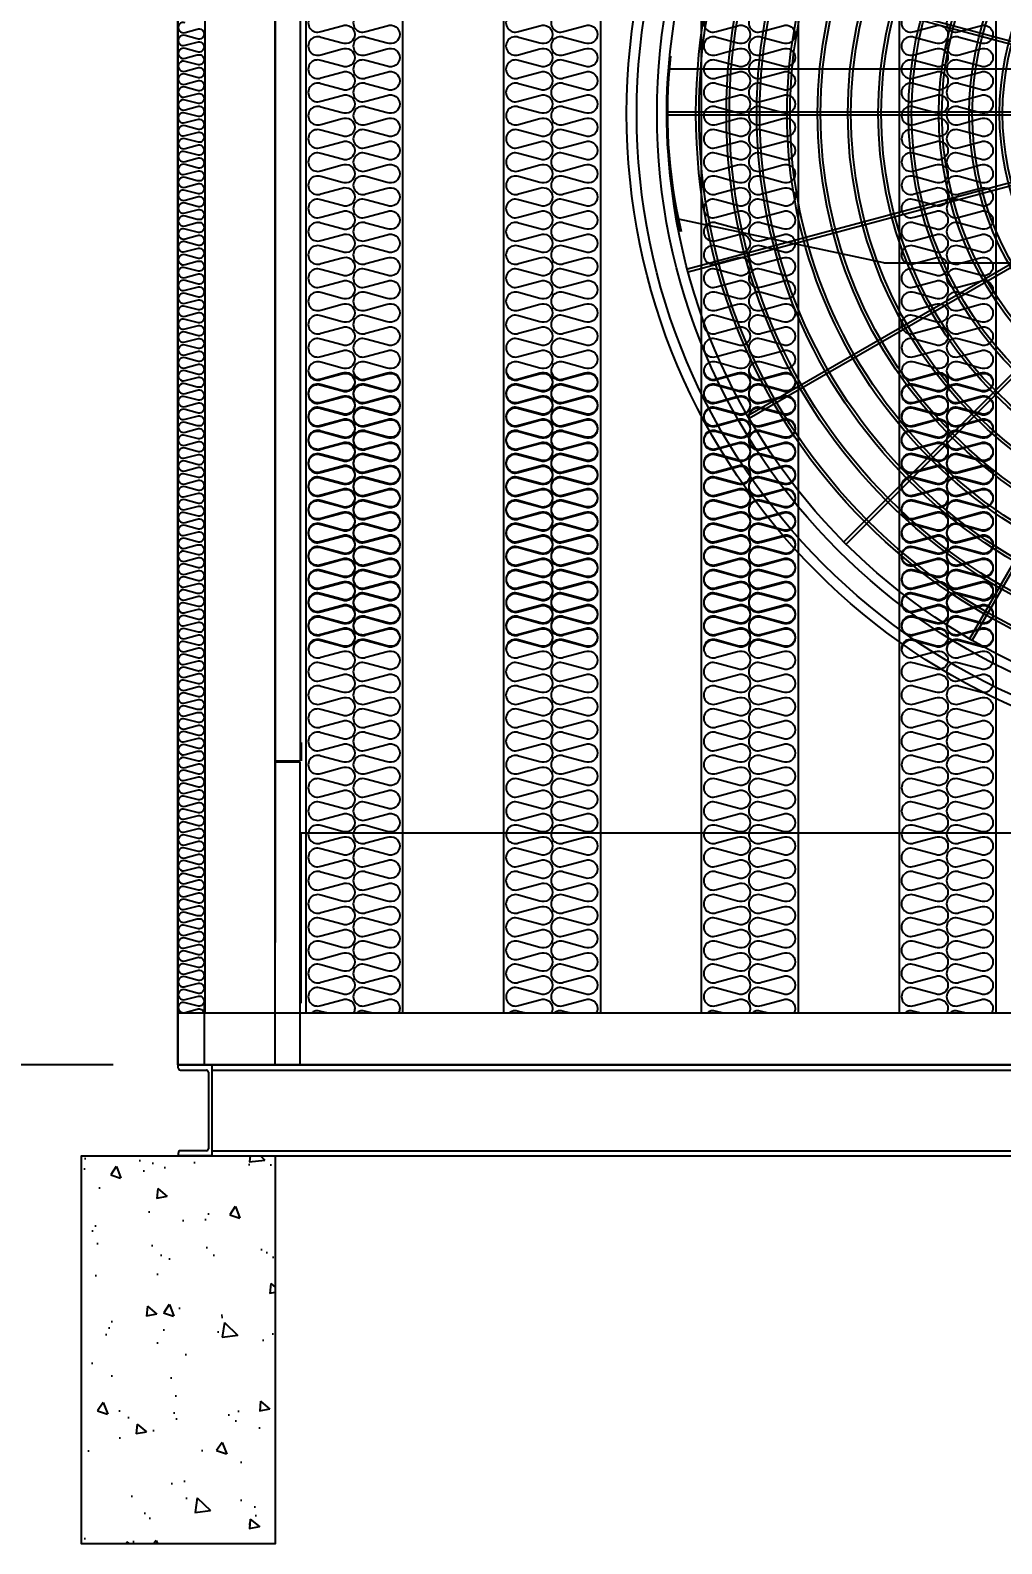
# Model space of a CAD drawing. Header units: millimetres. Extents: x 2280 to 31687, y 1787 to 22582.
# Drawn here: x 5435 to 6938, y 7779 to 10121 of the extents above; entities that cross this region are included whole.
import ezdxf

# ---------------------------------------------------------------- set-up
doc = ezdxf.new("R2010")
doc.units = ezdxf.units.MM
doc.linetypes.add('HIDDEN', pattern=[0.375, 0.25, -0.125])
for name, color, linetype in [('LINE', 7, 'Continuous'), ('SMS', 220, 'Continuous'), ('냉각탑', 4, 'Continuous'), ('냉각탑_dim', 1, 'Continuous'), ('냉각탑_찬넬방진', 1, 'Continuous')]:
    doc.layers.add(name, color=color, linetype=linetype)
doc.styles.add('HY울릉도L', font='')
doc.styles.get('HY울릉도L').set_extended_font_data('HY울릉도L')
doc.dimstyles.new('성지DIM', dxfattribs={"dimtxt": 3.5, "dimasz": 3, "dimexe": 1, "dimexo": 2.5, "dimgap": 2, "dimtad": 1, "dimdec": 0, "dimzin": 3, "dimdsep": 46, "dimtxsty": 'HY울릉도L', "dimblk": 'ARCHTICK', "dimcen": -2, "dimclrd": 256, "dimclre": 256, "dimclrt": 7, "dimadec": 0, "dimazin": 0, "dimtfac": 1, "dimtdec": 0, "dimtofl": 0, "dimtmove": 0, "dimatfit": 3, "dimfxl": 1, "dimtolj": 1, "dimtzin": 0, "dimlwe": -1, "dimarcsym": 0})

# ---------------------------------------------------------------- blocks, each defined once
blk = doc.blocks.new('_ArchTick')
at = {"color": 0, "linetype": 'ByBlock', "const_width": 0.15}
blk.add_lwpolyline([(-0.5, -0.5), (0.5, 0.5)], dxfattribs=at)
blk = doc.blocks.new('*D372')
at = {"layer": 'Defpoints', "color": 0, "transparency": 16777216}
for p in [(5005.6, 11719.8), (5662.8, 11719.8), (5662.8, 8519.8)]:
    blk.add_point(p, dxfattribs=at)
at = {"layer": '냉각탑_dim', "transparency": 16777216}
for p, q in [((5562.8, 11719.8), (4965.6, 11719.8)), ((5562.8, 8519.8), (4965.6, 8519.8))]:
    blk.add_line(p, q, dxfattribs=at)
at = {"layer": '냉각탑_dim', "lineweight": -2, "transparency": 16777216}
blk.add_line((5005.6, 8519.8), (5005.6, 11719.8), dxfattribs=at)
at = {"layer": '냉각탑_dim', "lineweight": -2, "transparency": 16777216, "xscale": 120, "yscale": 120, "zscale": 120}
for p, rotation in [((5005.6, 11719.8), 90), ((5005.6, 8519.8), 270)]:
    blk.add_blockref('_ArchTick', p, dxfattribs=dict(at, rotation=rotation))
at = {"layer": '냉각탑_dim', "color": 7, "transparency": 16777216, "insert": (4855.6, 10119.8), "char_height": 140, "attachment_point": 5, "rotation": 90, "style": 'HY울릉도L'}
blk.add_mtext('\\A1;3200', dxfattribs=at)
blk = doc.blocks.new('A$C1FB73ED1')
for p, q in [((1277, 1342.9), (1277, 2480)), ((1283, 1342.9), (1283, 2480)), ((1260.8, 1340), (966.5, 2438.3)), ((1266.6, 1341.6), (972.3, 2439.9)), ((1293.4, 1341.6), (1587.7, 2439.9)), ((1299.2, 1340), (1593.5, 2438.3)), ((1245.9, 1333), (677.4, 2317.7)), ((1251.1, 1336), (682.6, 2320.7)), ((1308.9, 1336), (1877.4, 2320.7)), ((1314.1, 1333), (1882.6, 2317.7)), ((1233.4, 1322.4), (429.4, 2126.4)), ((1237.6, 1326.6), (433.6, 2130.6)), ((1322.4, 1326.6), (2126.4, 2130.6)), ((1326.6, 1322.4), (2130.6, 2126.4)), ((1224, 1308.9), (239.3, 1877.4)), ((1227, 1314.1), (242.3, 1882.6)), ((1333, 1314.1), (2317.7, 1882.6)), ((1336, 1308.9), (2320.7, 1877.4)), ((1218.4, 1293.4), (120.1, 1587.7)), ((1220, 1299.2), (121.7, 1593.5)), ((1340, 1299.2), (2438.3, 1593.5)), ((1341.6, 1293.4), (2439.9, 1587.7)), ((1217.1, 1283), (80, 1283)), ((1217.1, 1277), (80, 1277)), ((1218.4, 1266.6), (120.1, 972.3)), ((1220, 1260.8), (121.7, 966.5)), ((1340, 1260.8), (2438.3, 966.5)), ((1341.6, 1266.6), (2439.9, 972.3)), ((1342.9, 1283), (2480, 1283)), ((1342.9, 1277), (2480, 1277)), ((1224, 1251.1), (239.3, 682.6)), ((1227, 1245.9), (242.3, 677.4)), ((1233.4, 1237.6), (429.4, 433.6)), ((1237.6, 1233.4), (433.6, 429.4)), ((1245.9, 1227), (677.4, 242.3)), ((1314.1, 1227), (1882.6, 242.3)), ((1322.4, 1233.4), (2126.4, 429.4)), ((1326.6, 1237.6), (2130.6, 433.6)), ((1333, 1245.9), (2317.7, 677.4)), ((1336, 1251.1), (2320.7, 682.6)), ((1251.1, 1224), (682.6, 239.3)), ((1260.8, 1220), (966.5, 121.7)), ((1266.6, 1218.4), (972.3, 120.1)), ((1277, 1217.1), (1277, 80)), ((1283, 1217.1), (1283, 80)), ((1293.4, 1218.4), (1587.7, 120.1)), ((1299.2, 1220), (1593.5, 121.7)), ((1308.9, 1224), (1877.4, 239.3))]:
    blk.add_line(p, q)
for radius in [1280, 1260, 1220, 1200]:
    blk.add_circle((1280, 1280), radius)
at = {"ltscale": 5}
for radius in [1143, 1137, 1083, 1077, 1023, 1017, 963, 957, 903, 897, 843, 837, 783, 777, 723, 717, 663, 657, 603, 597, 543, 537, 483, 477, 423, 417, 363, 357, 303, 297, 243, 237, 183, 177, 123, 117, 63, 57, 40, 21]:
    blk.add_circle((1280, 1280), radius, dxfattribs=at)
at = {"color": 7}
blk.add_circle((1280, 1280), 273.5, dxfattribs=at)
at = {"layer": 'LINE', "color": 7}
for p, q in [((985.2, 2053.4), (1071.5, 2459.4)), ((1368.2, 2477.5), (1368.2, 1567)), ((985.2, 2053.4), (985.2, 1550)), ((1130.8, 1567), (1369.4, 1567)), ((1130.8, 1567), (1369.4, 1567)), ((1130.8, 1567), (1130.8, 1549)), ((1130.8, 1567), (1130.8, 1549)), ((1369.4, 1567), (1369.4, 1549)), ((1369.4, 1567), (1369.4, 1549)), ((2111.5, 1574.8), (1550, 1574.8)), ((1550, 1429.2), (1550, 1574.8)), ((1550, 1429.2), (1550, 1574.8)), ((2111.5, 1574.8), (2457.5, 1488.5)), ((1130.8, 1550), (985.2, 1550)), ((1130.8, 1550), (985.2, 1550)), ((1130.8, 1549), (1230.5, 1549)), ((1130.8, 1549), (1230.5, 1549)), ((1329.5, 1549), (1369.4, 1549)), ((1329.5, 1549), (1369.4, 1549)), ((1549, 1429.2), (1549, 1329.5)), ((1549, 1429.2), (1549, 1329.5)), ((1567, 1429.2), (1549, 1429.2)), ((1567, 1429.2), (1549, 1429.2)), ((1567, 1429.2), (1567, 1190.6)), ((1567, 1429.2), (1567, 1190.6)), ((84.4, 1368.2), (993, 1368.2)), ((84.4, 1368.2), (993, 1368.2)), ((993, 1130.8), (993, 1369.4)), ((993, 1130.8), (993, 1369.4)), ((993, 1369.4), (1011, 1369.4)), ((993, 1369.4), (1011, 1369.4)), ((993, 1130.8), (993, 1369.4)), ((993, 1130.8), (993, 1369.4)), ((993, 1369.4), (1011, 1369.4)), ((993, 1369.4), (1011, 1369.4)), ((1011, 1329.5), (1011, 1369.4)), ((1011, 1329.5), (1011, 1369.4)), ((1011, 1329.5), (1011, 1369.4)), ((1011, 1329.5), (1011, 1369.4)), ((1011, 1130.8), (1011, 1230.5)), ((1011, 1130.8), (1011, 1230.5)), ((1011, 1130.8), (1011, 1230.5)), ((1011, 1130.8), (1011, 1230.5)), ((1549, 1230.5), (1549, 1190.6)), ((1549, 1230.5), (1549, 1190.6)), ((1567, 1190.6), (1549, 1190.6)), ((1567, 1190.6), (1549, 1190.6)), ((2475.6, 1191.8), (1567, 1191.8)), ((993, 1130.8), (1011, 1130.8)), ((993, 1130.8), (1011, 1130.8)), ((993, 1130.8), (1011, 1130.8)), ((993, 1130.8), (1011, 1130.8)), ((1010, 1130.8), (1010, 985.2)), ((1010, 1130.8), (1010, 985.2)), ((1010, 1130.8), (1010, 985.2)), ((1010, 1130.8), (1010, 985.2)), ((508.5, 985.2), (102.5, 1071.5)), ((1230.5, 1011), (1190.6, 1011)), ((1190.6, 993), (1190.6, 1011)), ((1230.5, 1011), (1190.6, 1011)), ((1190.6, 993), (1190.6, 1011)), ((1429.2, 993), (1190.6, 993)), ((1429.2, 993), (1190.6, 993)), ((1191.8, 82.5), (1191.8, 993)), ((1429.2, 1011), (1329.5, 1011)), ((1429.2, 1011), (1329.5, 1011)), ((1429.2, 993), (1429.2, 1011)), ((1429.2, 993), (1429.2, 1011)), ((1429.2, 1010), (1574.8, 1010)), ((1429.2, 1010), (1574.8, 1010)), ((1574.8, 506.6), (1574.8, 1010)), ((508.5, 985.2), (1010, 985.2)), ((508.5, 985.2), (1010, 985.2)), ((1574.8, 506.6), (1488.5, 100.6)), ((1512.8, 104.1), (1512.8, 106.1)), ((1166.8, 83), (1166.8, 85)), ((1393.2, 83), (1393.2, 85))]:
    blk.add_line(p, q, dxfattribs=at)
for points in [[(1272.3, 1594.4), (1268.5, 1587.9), (1272.3, 1581.4), (1279.8, 1581.4), (1283.5, 1587.9), (1279.8, 1594.4)], [(1272.3, 1594.4), (1268.5, 1587.9), (1272.3, 1581.4), (1279.8, 1581.4), (1283.5, 1587.9), (1279.8, 1594.4)], [(1594.4, 1287.7), (1587.9, 1291.5), (1581.4, 1287.7), (1581.4, 1280.2), (1587.9, 1276.5), (1594.4, 1280.2)], [(1594.4, 1287.7), (1587.9, 1291.5), (1581.4, 1287.7), (1581.4, 1280.2), (1587.9, 1276.5), (1594.4, 1280.2)], [(965.6, 1272.3), (972.1, 1268.5), (978.6, 1272.3), (978.6, 1279.8), (972.1, 1283.5), (965.6, 1279.8)], [(965.6, 1272.3), (972.1, 1268.5), (978.6, 1272.3), (978.6, 1279.8), (972.1, 1283.5), (965.6, 1279.8)], [(965.6, 1272.3), (972.1, 1268.5), (978.6, 1272.3), (978.6, 1279.8), (972.1, 1283.5), (965.6, 1279.8)], [(965.6, 1272.3), (972.1, 1268.5), (978.6, 1272.3), (978.6, 1279.8), (972.1, 1283.5), (965.6, 1279.8)], [(1287.7, 965.6), (1291.5, 972.1), (1287.7, 978.6), (1280.2, 978.6), (1276.5, 972.1), (1280.2, 965.6)], [(1287.7, 965.6), (1291.5, 972.1), (1287.7, 978.6), (1280.2, 978.6), (1276.5, 972.1), (1280.2, 965.6)]]:
    blk.add_lwpolyline(points, close=True, dxfattribs=at)
for centre, radius in [((1276, 1587.9), 8.5), ((1276, 1587.9), 8.5), ((1190.6, 1559), 2), ((1190.6, 1559), 2), ((1230.6, 1559), 2), ((1230.6, 1559), 2), ((1349.6, 1559), 2), ((1349.6, 1559), 2), ((1001, 1349.6), 2), ((1001, 1349.6), 2), ((1001, 1349.6), 2), ((1001, 1349.6), 2), ((1559, 1369.4), 2), ((1559, 1369.4), 2), ((1559, 1329.4), 2), ((1559, 1329.4), 2), ((1587.9, 1284), 8.5), ((1587.9, 1284), 8.5), ((972.1, 1276), 8.5), ((972.1, 1276), 8.5), ((972.1, 1276), 8.5), ((972.1, 1276), 8.5), ((1001, 1230.6), 2), ((1001, 1230.6), 2), ((1001, 1230.6), 2), ((1001, 1230.6), 2), ((1559, 1210.4), 2), ((1559, 1210.4), 2), ((1001, 1190.6), 2), ((1001, 1190.6), 2), ((1001, 1190.6), 2), ((1001, 1190.6), 2), ((1210.4, 1001), 2), ((1210.4, 1001), 2), ((1329.4, 1001), 2), ((1329.4, 1001), 2), ((1369.4, 1001), 2), ((1369.4, 1001), 2), ((1284, 972.1), 8.5), ((1284, 972.1), 8.5)]:
    blk.add_circle(centre, radius, dxfattribs=at)
for centre, radius, start, end in [((1280, 1483.4), 1000, 83.5007, 103.4595), ((1280, 1483.4), 998, 83.4876, 103.487), ((1481.5, 1280), 998, 353.4876, 13.487), ((1481.5, 1280), 1000, 353.5007, 13.4595), ((1078.5, 1280), 1000, 173.5007, 193.4595), ((1078.5, 1280), 998, 173.4876, 193.487), ((1280, 1076.6), 998, 263.4876, 283.487), ((1280, 1076.6), 1000, 263.5007, 283.4595)]:
    blk.add_arc(centre, radius, start, end, dxfattribs=at)
blk = doc.blocks.new('sp 300rt')
at = {"color": 7}
for p, q in [((-53856.4, -79719.9), (-53856.4, -82797.9)), ((-53706.4, -79719.9), (-53706.4, -82797.9))]:
    blk.add_line(p, q, dxfattribs=at)
blk.add_line((-53706.4, -82797.9), (-53856.4, -82797.9))
at = {"layer": 'SMS', "color": 5}
for points in [[(-53833, -81252.1, 1.449198), (-53833, -81279), (-53800.1, -81270.1, -0.524856), (-53780.6, -81283.5, -0.524856), (-53800.1, -81296.9), (-53833, -81288, 1.449198), (-53833, -81314.9), (-53800.1, -81306, -0.524856), (-53780.6, -81319.4, -0.524856), (-53800.1, -81332.8), (-53833, -81323.9, 1.449198), (-53833, -81350.8), (-53800.1, -81341.9, -0.524856), (-53780.6, -81355.3, -0.524856), (-53800.1, -81368.8), (-53833, -81359.8, 1.449198), (-53833, -81386.7), (-53800.1, -81377.8, -0.524856), (-53780.6, -81391.2, -0.524856), (-53800.1, -81404.7), (-53833, -81395.8, 1.449198), (-53833, -81422.6), (-53800.1, -81413.7, -0.524856), (-53780.6, -81427.1, -0.524856), (-53800.1, -81440.6), (-53833, -81431.7, 1.449198), (-53833, -81458.5), (-53800.1, -81449.6, -0.524856), (-53780.6, -81463.1, -0.524856), (-53800.1, -81476.5), (-53833, -81467.6, 1.449198), (-53833, -81494.4), (-53800.1, -81485.5, -0.524856), (-53780.6, -81499, -0.524856), (-53800.1, -81512.4), (-53833, -81503.5, 1.449198), (-53833, -81530.3), (-53800.1, -81521.4, -0.524856), (-53780.6, -81534.9, -0.524856), (-53800.1, -81548.3), (-53833, -81539.4, 1.449198), (-53833, -81566.3), (-53800.1, -81557.4, -0.524856), (-53780.6, -81570.8, -0.524856), (-53800.1, -81584.2), (-53833, -81575.3, 1.449198), (-53833, -81602.2), (-53800.1, -81593.3, -0.524856), (-53780.6, -81606.7, -0.524856), (-53800.1, -81620.1), (-53833, -81611.2, 1.449198), (-53833, -81638.1), (-53800.1, -81629.2, -0.524856), (-53780.6, -81642.6, -0.524856), (-53800.1, -81656), (-53833, -81647.1, 1.449198), (-53833, -81674), (-53800.1, -81665.1, -0.524856), (-53780.6, -81678.5, -0.524856), (-53800.1, -81691.9), (-53833, -81683, 1.449198), (-53833, -81709.9), (-53800.1, -81701, -0.524856), (-53780.6, -81714.4, -0.524856), (-53800.1, -81727.9), (-53833, -81718.9, 1.449198), (-53833, -81745.8), (-53800.1, -81736.9, -0.524856), (-53780.6, -81750.3, -0.524856), (-53800.1, -81763.8), (-53833, -81754.9, 1.449198), (-53833, -81781.7), (-53800.1, -81772.8, -0.524856), (-53780.6, -81786.2, -0.524856), (-53800.1, -81799.7), (-53833, -81790.8, 1.449198), (-53833, -81817.6), (-53800.1, -81808.7, -0.524856), (-53780.6, -81822.2, -0.524856), (-53800.1, -81835.6), (-53833, -81826.7, 1.449198), (-53833, -81853.5), (-53800.1, -81844.6, -0.524856), (-53780.6, -81858.1, -0.524856), (-53800.1, -81871.5), (-53833, -81862.6, 1.449198), (-53833, -81889.4), (-53800.1, -81880.5, -0.524856), (-53780.6, -81894, -0.524856), (-53800.1, -81907.4), (-53833, -81898.5, 1.449198), (-53833, -81925.4), (-53800.1, -81916.5, -0.524856), (-53780.6, -81929.9, -0.524856), (-53800.1, -81943.3), (-53833, -81934.4, 1.449198), (-53833, -81961.3), (-53800.1, -81952.4, -0.524856), (-53780.6, -81965.8, -0.524856), (-53800.1, -81979.2), (-53833, -81970.3, 1.449198), (-53833, -81997.2), (-53800.1, -81988.3, -0.524856), (-53780.6, -82001.7, -0.524856), (-53800.1, -82015.1), (-53833, -82006.2, 1.449198), (-53833, -82033.1), (-53800.1, -82024.2, -0.524856), (-53780.6, -82037.6, -0.524856), (-53800.1, -82051), (-53833, -82042.1, 1.449198), (-53833, -82069), (-53800.1, -82060.1, -0.524856), (-53780.6, -82073.5, -0.524856), (-53800.1, -82087), (-53833, -82078, 1.449198), (-53833, -82104.9), (-53800.1, -82096, -0.524856), (-53780.6, -82109.4, -0.524856), (-53800.1, -82122.9), (-53833, -82114, 1.449198), (-53833, -82140.8), (-53800.1, -82131.9, -0.524856), (-53780.6, -82145.3, -0.524856), (-53800.1, -82158.8), (-53833, -82149.9, 1.449198), (-53833, -82176.7), (-53800.1, -82167.8, -0.524856), (-53780.6, -82181.3, -0.524856), (-53800.1, -82194.7), (-53833, -82185.8, 0.440524), (-53851.9, -82195.3, 0.440524)], [(-53763.3, -81252.1, 1.449198), (-53763.3, -81279), (-53730.4, -81270.1, -0.524856), (-53711, -81283.5, -0.524856), (-53730.4, -81296.9), (-53763.3, -81288, 1.449198), (-53763.3, -81314.9), (-53730.4, -81306, -0.524856), (-53711, -81319.4, -0.524856), (-53730.4, -81332.8), (-53763.3, -81323.9, 1.449198), (-53763.3, -81350.8), (-53730.4, -81341.9, -0.524856), (-53711, -81355.3, -0.524856), (-53730.4, -81368.8), (-53763.3, -81359.8, 1.449198), (-53763.3, -81386.7), (-53730.4, -81377.8, -0.524856), (-53711, -81391.2, -0.524856), (-53730.4, -81404.7), (-53763.3, -81395.8, 1.449198), (-53763.3, -81422.6), (-53730.4, -81413.7, -0.524856), (-53711, -81427.1, -0.524856), (-53730.4, -81440.6), (-53763.3, -81431.7, 1.449198), (-53763.3, -81458.5), (-53730.4, -81449.6, -0.524856), (-53711, -81463.1, -0.524856), (-53730.4, -81476.5), (-53763.3, -81467.6, 1.449198), (-53763.3, -81494.4), (-53730.4, -81485.5, -0.524856), (-53711, -81499, -0.524856), (-53730.4, -81512.4), (-53763.3, -81503.5, 1.449198), (-53763.3, -81530.3), (-53730.4, -81521.4, -0.524856), (-53711, -81534.9, -0.524856), (-53730.4, -81548.3), (-53763.3, -81539.4, 1.449198), (-53763.3, -81566.3), (-53730.4, -81557.4, -0.524856), (-53711, -81570.8, -0.524856), (-53730.4, -81584.2), (-53763.3, -81575.3, 1.449198), (-53763.3, -81602.2), (-53730.4, -81593.3, -0.524856), (-53711, -81606.7, -0.524856), (-53730.4, -81620.1), (-53763.3, -81611.2, 1.449198), (-53763.3, -81638.1), (-53730.4, -81629.2, -0.524856), (-53711, -81642.6, -0.524856), (-53730.4, -81656), (-53763.3, -81647.1, 1.449198), (-53763.3, -81674), (-53730.4, -81665.1, -0.524856), (-53711, -81678.5, -0.524856), (-53730.4, -81691.9), (-53763.3, -81683, 1.449198), (-53763.3, -81709.9), (-53730.4, -81701, -0.524856), (-53711, -81714.4, -0.524856), (-53730.4, -81727.9), (-53763.3, -81718.9, 1.449198), (-53763.3, -81745.8), (-53730.4, -81736.9, -0.524856), (-53711, -81750.3, -0.524856), (-53730.4, -81763.8), (-53763.3, -81754.9, 1.449198), (-53763.3, -81781.7), (-53730.4, -81772.8, -0.524856), (-53711, -81786.2, -0.524856), (-53730.4, -81799.7), (-53763.3, -81790.8, 1.449198), (-53763.3, -81817.6), (-53730.4, -81808.7, -0.524856), (-53711, -81822.2, -0.524856), (-53730.4, -81835.6), (-53763.3, -81826.7, 1.449198), (-53763.3, -81853.5), (-53730.4, -81844.6, -0.524856), (-53711, -81858.1, -0.524856), (-53730.4, -81871.5), (-53763.3, -81862.6, 1.449198), (-53763.3, -81889.4), (-53730.4, -81880.5, -0.524856), (-53711, -81894, -0.524856), (-53730.4, -81907.4), (-53763.3, -81898.5, 1.449198), (-53763.3, -81925.4), (-53730.4, -81916.5, -0.524856), (-53711, -81929.9, -0.524856), (-53730.4, -81943.3), (-53763.3, -81934.4, 1.449198), (-53763.3, -81961.3), (-53730.4, -81952.4, -0.524856), (-53711, -81965.8, -0.524856), (-53730.4, -81979.2), (-53763.3, -81970.3, 1.449198), (-53763.3, -81997.2), (-53730.4, -81988.3, -0.524856), (-53711, -82001.7, -0.524856), (-53730.4, -82015.1), (-53763.3, -82006.2, 1.449198), (-53763.3, -82033.1), (-53730.4, -82024.2, -0.524856), (-53711, -82037.6, -0.524856), (-53730.4, -82051), (-53763.3, -82042.1, 1.449198), (-53763.3, -82069), (-53730.4, -82060.1, -0.524856), (-53711, -82073.5, -0.524856), (-53730.4, -82087), (-53763.3, -82078, 1.449198), (-53763.3, -82104.9), (-53730.4, -82096, -0.524856), (-53711, -82109.4, -0.524856), (-53730.4, -82122.9), (-53763.3, -82114, 1.449198), (-53763.3, -82140.8), (-53730.4, -82131.9, -0.524856), (-53711, -82145.3, -0.524856), (-53730.4, -82158.8), (-53763.3, -82149.9, 1.449198), (-53763.3, -82176.7), (-53730.4, -82167.8, -0.524856), (-53711, -82181.3, -0.524856), (-53730.4, -82194.7), (-53763.3, -82185.8, 0.440524), (-53782.3, -82195.3, 0.440524)], [(-53852, -81806.4, 0.446849), (-53833, -81816.2), (-53800.1, -81807.3, -0.524856), (-53780.6, -81820.8, -0.524856), (-53800.1, -81834.2), (-53833, -81825.3, 1.449198), (-53833, -81852.2), (-53800.1, -81843.3, -0.524856), (-53780.6, -81856.7, -0.524856), (-53800.1, -81870.1), (-53833, -81861.2, 1.449198), (-53833, -81888.1), (-53800.1, -81879.2, -0.524856), (-53780.6, -81892.6, -0.524856), (-53800.1, -81906), (-53833, -81897.1, 1.449198), (-53833, -81924), (-53800.1, -81915.1, -0.524856), (-53780.6, -81928.5, -0.524856), (-53800.1, -81941.9), (-53833, -81933, 1.449198), (-53833, -81959.9), (-53800.1, -81951, -0.524856), (-53780.6, -81964.4, -0.524856), (-53800.1, -81977.8), (-53833, -81968.9, 1.449198), (-53833, -81995.8), (-53800.1, -81986.9, -0.524856), (-53780.6, -82000.3, -0.524856), (-53800.1, -82013.8), (-53833, -82004.8, 1.449198), (-53833, -82031.7), (-53800.1, -82022.8, -0.524856), (-53780.6, -82036.2, -0.524856), (-53800.1, -82049.7), (-53833, -82040.8, 1.449198), (-53833, -82067.6), (-53800.1, -82058.7, -0.524856), (-53780.6, -82072.1, -0.524856), (-53800.1, -82085.6), (-53833, -82076.7, 1.449198), (-53833, -82103.5), (-53800.1, -82094.6, -0.524856), (-53780.6, -82108.1, -0.524856), (-53800.1, -82121.5), (-53833, -82112.6, 1.449198), (-53833, -82139.4), (-53800.1, -82130.5, -0.524856), (-53780.6, -82144, -0.524856), (-53800.1, -82157.4), (-53833, -82148.5, 1.449198), (-53833, -82175.3), (-53800.1, -82166.4, -0.524856), (-53780.6, -82179.9, -0.524856), (-53800.1, -82193.3), (-53833, -82184.4, 1.449198), (-53833, -82211.3), (-53800.1, -82202.4, -0.524856), (-53780.6, -82215.8, -0.524856), (-53800.1, -82229.2), (-53833, -82220.3, 1.449198), (-53833, -82247.2), (-53800.1, -82238.3, -0.524856), (-53780.6, -82251.7, -0.524856), (-53800.1, -82265.1), (-53833, -82256.2, 1.449198), (-53833, -82283.1), (-53800.1, -82274.2, -0.524856), (-53780.6, -82287.6, -0.524856), (-53800.1, -82301), (-53833, -82292.1, 1.449198), (-53833, -82319), (-53800.1, -82310.1, -0.524856), (-53780.6, -82323.5, -0.524856), (-53800.1, -82336.9), (-53833, -82328, 1.449198), (-53833, -82354.9), (-53800.1, -82346, -0.524856), (-53780.6, -82359.4, -0.524856), (-53800.1, -82372.9), (-53833, -82363.9, 1.449198), (-53833, -82390.8), (-53800.1, -82381.9, -0.524856), (-53780.6, -82395.3, -0.524856), (-53800.1, -82408.8), (-53833, -82399.9, 1.449198), (-53833, -82426.7), (-53800.1, -82417.8, -0.524856), (-53780.6, -82431.2, -0.524856), (-53800.1, -82444.7), (-53833, -82435.8, 1.449198), (-53833, -82462.6), (-53800.1, -82453.7, -0.524856), (-53780.6, -82467.2, -0.524856), (-53800.1, -82480.6), (-53833, -82471.7, 1.449198), (-53833, -82498.5), (-53800.1, -82489.6, -0.524856), (-53780.6, -82503.1, -0.524856), (-53800.1, -82516.5), (-53833, -82507.6, 1.449198), (-53833, -82534.4), (-53800.1, -82525.5, -0.524856), (-53780.6, -82539, -0.524856), (-53800.1, -82552.4), (-53833, -82543.5, 1.449198), (-53833, -82570.4), (-53800.1, -82561.5, -0.524856), (-53780.6, -82574.9, -0.524856), (-53800.1, -82588.3), (-53833, -82579.4, 1.449198), (-53833, -82606.3), (-53800.1, -82597.4, -0.524856), (-53780.6, -82610.8, -0.524856), (-53800.1, -82624.2), (-53833, -82615.3, 1.449198), (-53833, -82642.2), (-53800.1, -82633.3, -0.524856), (-53780.6, -82646.7, -0.524856), (-53800.1, -82660.1), (-53833, -82651.2, 1.449198), (-53833, -82678.1), (-53800.1, -82669.2, -0.524856), (-53780.6, -82682.6, -0.524856), (-53800.1, -82696), (-53833, -82687.1, 1.449198), (-53833, -82714), (-53800.1, -82705.1, -0.524856), (-53780.6, -82718.5, -0.524856), (-53800.1, -82732), (-53833, -82723, 1.449198), (-53833, -82749.9), (-53800.1, -82741, -0.524856), (-53780.6, -82754.4, -0.524856), (-53800.1, -82767.9), (-53833, -82759, 1.449198), (-53833, -82785.8), (-53800.1, -82776.9, -0.524856), (-53780.6, -82790.3, -0.1385), (-53782.7, -82797.9, -0.1385)], [(-53782.3, -81806.4, 0.446849), (-53763.3, -81816.2), (-53730.4, -81807.3, -0.524856), (-53711, -81820.8, -0.524856), (-53730.4, -81834.2), (-53763.3, -81825.3, 1.449198), (-53763.3, -81852.2), (-53730.4, -81843.3, -0.524856), (-53711, -81856.7, -0.524856), (-53730.4, -81870.1), (-53763.3, -81861.2, 1.449198), (-53763.3, -81888.1), (-53730.4, -81879.2, -0.524856), (-53711, -81892.6, -0.524856), (-53730.4, -81906), (-53763.3, -81897.1, 1.449198), (-53763.3, -81924), (-53730.4, -81915.1, -0.524856), (-53711, -81928.5, -0.524856), (-53730.4, -81941.9), (-53763.3, -81933, 1.449198), (-53763.3, -81959.9), (-53730.4, -81951, -0.524856), (-53711, -81964.4, -0.524856), (-53730.4, -81977.8), (-53763.3, -81968.9, 1.449198), (-53763.3, -81995.8), (-53730.4, -81986.9, -0.524856), (-53711, -82000.3, -0.524856), (-53730.4, -82013.8), (-53763.3, -82004.8, 1.449198), (-53763.3, -82031.7), (-53730.4, -82022.8, -0.524856), (-53711, -82036.2, -0.524856), (-53730.4, -82049.7), (-53763.3, -82040.8, 1.449198), (-53763.3, -82067.6), (-53730.4, -82058.7, -0.524856), (-53711, -82072.1, -0.524856), (-53730.4, -82085.6), (-53763.3, -82076.7, 1.449198), (-53763.3, -82103.5), (-53730.4, -82094.6, -0.524856), (-53711, -82108.1, -0.524856), (-53730.4, -82121.5), (-53763.3, -82112.6, 1.449198), (-53763.3, -82139.4), (-53730.4, -82130.5, -0.524856), (-53711, -82144, -0.524856), (-53730.4, -82157.4), (-53763.3, -82148.5, 1.449198), (-53763.3, -82175.3), (-53730.4, -82166.4, -0.524856), (-53711, -82179.9, -0.524856), (-53730.4, -82193.3), (-53763.3, -82184.4, 1.449198), (-53763.3, -82211.3), (-53730.4, -82202.4, -0.524856), (-53711, -82215.8, -0.524856), (-53730.4, -82229.2), (-53763.3, -82220.3, 1.449198), (-53763.3, -82247.2), (-53730.4, -82238.3, -0.524856), (-53711, -82251.7, -0.524856), (-53730.4, -82265.1), (-53763.3, -82256.2, 1.449198), (-53763.3, -82283.1), (-53730.4, -82274.2, -0.524856), (-53711, -82287.6, -0.524856), (-53730.4, -82301), (-53763.3, -82292.1, 1.449198), (-53763.3, -82319), (-53730.4, -82310.1, -0.524856), (-53711, -82323.5, -0.524856), (-53730.4, -82336.9), (-53763.3, -82328, 1.449198), (-53763.3, -82354.9), (-53730.4, -82346, -0.524856), (-53711, -82359.4, -0.524856), (-53730.4, -82372.9), (-53763.3, -82363.9, 1.449198), (-53763.3, -82390.8), (-53730.4, -82381.9, -0.524856), (-53711, -82395.3, -0.524856), (-53730.4, -82408.8), (-53763.3, -82399.9, 1.449198), (-53763.3, -82426.7), (-53730.4, -82417.8, -0.524856), (-53711, -82431.2, -0.524856), (-53730.4, -82444.7), (-53763.3, -82435.8, 1.449198), (-53763.3, -82462.6), (-53730.4, -82453.7, -0.524856), (-53711, -82467.2, -0.524856), (-53730.4, -82480.6), (-53763.3, -82471.7, 1.449198), (-53763.3, -82498.5), (-53730.4, -82489.6, -0.524856), (-53711, -82503.1, -0.524856), (-53730.4, -82516.5), (-53763.3, -82507.6, 1.449198), (-53763.3, -82534.4), (-53730.4, -82525.5, -0.524856), (-53711, -82539, -0.524856), (-53730.4, -82552.4), (-53763.3, -82543.5, 1.449198), (-53763.3, -82570.4), (-53730.4, -82561.5, -0.524856), (-53711, -82574.9, -0.524856), (-53730.4, -82588.3), (-53763.3, -82579.4, 1.449198), (-53763.3, -82606.3), (-53730.4, -82597.4, -0.524856), (-53711, -82610.8, -0.524856), (-53730.4, -82624.2), (-53763.3, -82615.3, 1.449198), (-53763.3, -82642.2), (-53730.4, -82633.3, -0.524856), (-53711, -82646.7, -0.524856), (-53730.4, -82660.1), (-53763.3, -82651.2, 1.449198), (-53763.3, -82678.1), (-53730.4, -82669.2, -0.524856), (-53711, -82682.6, -0.524856), (-53730.4, -82696), (-53763.3, -82687.1, 1.449198), (-53763.3, -82714), (-53730.4, -82705.1, -0.524856), (-53711, -82718.5, -0.524856), (-53730.4, -82732), (-53763.3, -82723, 1.449198), (-53763.3, -82749.9), (-53730.4, -82741, -0.524856), (-53711, -82754.4, -0.524856), (-53730.4, -82767.9), (-53763.3, -82759, 1.449198), (-53763.3, -82785.8), (-53730.4, -82776.9, -0.524856), (-53711, -82790.3, -0.1385), (-53713.1, -82797.9, -0.1385)], [(-53833, -82185.8, 1.449198), (-53833, -82212.6), (-53800.1, -82203.7, -0.524856), (-53780.6, -82217.2, -0.524856), (-53800.1, -82230.6), (-53833, -82221.7, 0.54148), (-53852.4, -82235.9, 0.54148)], [(-53763.3, -82185.8, 1.449198), (-53763.3, -82212.6), (-53730.4, -82203.7, -0.524856), (-53711, -82217.2, -0.524856), (-53730.4, -82230.6), (-53763.3, -82221.7, 0.54148), (-53782.8, -82235.9, 0.54148)], [(-53821.9, -82797.9), (-53833, -82794.9, 0.287554), (-53847.9, -82797.9)], [(-53752.3, -82797.9), (-53763.3, -82794.9, 0.287554), (-53778.3, -82797.9)]]:
    blk.add_lwpolyline(points, format="xyb", dxfattribs=at)
blk = doc.blocks.new('3')
for p, q in [((5662.8, 11719.8), (5662.8, 8519.8)), ((5813.7, 11152.3), (5813.7, 8990.5)), ((5852.1, 11152.3), (5852.1, 8990.5)), ((5854, 9018.6), (5854, 8990.5)), ((5813.7, 8990.5), (5852.1, 8990.5)), ((5813.7, 8988.6), (5813.7, 8709.2)), ((5813.7, 8519.8), (5813.7, 8988.6)), ((5813.7, 8988.6), (5852.1, 8988.6)), ((5852.1, 8519.8), (5852.1, 8988.6)), ((5854, 8615.5), (5854, 8878.9)), ((5854, 8878.9), (8812.5, 8878.9)), ((5704, 8519.8), (5704, 8613.6)), ((5662.8, 8519.8), (8117.8, 8519.8)), ((5702.1, 8519.8), (5663.7, 8519.8)), ((5702.1, 8519.8), (5663.7, 8519.8)), ((8812.5, 8519.8), (5813.7, 8519.8)), ((6936.8, 8519.8), (5854, 8519.8)), ((8812.5, 8519.8), (5854, 8519.8))]:
    blk.add_line(p, q)
at = {"color": 7}
for p, q in [((5662.8, 11719.8), (5662.8, 8519.8)), ((5704.8, 11719.8), (5704.8, 8599.8)), ((8962.8, 8599.8), (5662.8, 8599.8)), ((5662.8, 8519.8), (8117.8, 8519.8))]:
    blk.add_line(p, q, dxfattribs=at)
at = {"ltscale": 500, "elevation": 0}
blk.add_lwpolyline([(5662.8, 11719.8), (8962.5, 11719.8), (8962.5, 8519.8), (5662.8, 8519.8)], close=True, dxfattribs=at)
at = {"layer": 'SMS', "color": 5, "elevation": 0}
for points in [[(5674.5, 10132.3, 1.449198), (5674.5, 10117.3), (5692.8, 10122.3, -0.524856), (5703.6, 10114.8, -0.524856), (5692.8, 10107.4), (5674.5, 10112.3, 1.449198), (5674.5, 10097.4), (5692.8, 10102.3, -0.524856), (5703.6, 10094.9, -0.524856), (5692.8, 10087.4), (5674.5, 10092.4, 1.449198), (5674.5, 10077.4), (5692.8, 10082.4, -0.524856), (5703.6, 10074.9, -0.524856), (5692.8, 10067.5), (5674.5, 10072.4, 1.449198), (5674.5, 10057.5), (5692.8, 10062.4, -0.524856), (5703.6, 10055, -0.524856), (5692.8, 10047.5), (5674.5, 10052.5, 1.449198), (5674.5, 10037.5), (5692.8, 10042.5, -0.524856), (5703.6, 10035, -0.524856), (5692.8, 10027.6), (5674.5, 10032.5, 1.449198), (5674.5, 10017.6), (5692.8, 10022.5, -0.524856), (5703.6, 10015.1, -0.524856), (5692.8, 10007.6), (5674.5, 10012.6, 1.449198), (5674.5, 9997.6), (5692.8, 10002.6, -0.524856), (5703.6, 9995.1, -0.524856), (5692.8, 9987.7), (5674.5, 9992.6, 1.449198), (5674.5, 9977.7), (5692.8, 9982.6, -0.524856), (5703.6, 9975.2, -0.524856), (5692.8, 9967.7), (5674.5, 9972.7, 1.449198), (5674.5, 9957.7), (5692.8, 9962.7, -0.524856), (5703.6, 9955.2, -0.524856), (5692.8, 9947.8), (5674.5, 9952.7, 1.449198), (5674.5, 9937.8), (5692.8, 9942.7, -0.524856), (5703.6, 9935.3, -0.524856), (5692.8, 9927.8), (5674.5, 9932.8, 1.449198), (5674.5, 9917.8), (5692.8, 9922.8, -0.524856), (5703.6, 9915.3, -0.524856), (5692.8, 9907.9), (5674.5, 9912.8, 1.449198), (5674.5, 9897.9), (5692.8, 9902.8, -0.524856), (5703.6, 9895.4, -0.524856), (5692.8, 9887.9), (5674.5, 9892.9, 1.449198), (5674.5, 9877.9), (5692.8, 9882.9, -0.524856), (5703.6, 9875.4, -0.524856), (5692.8, 9868), (5674.5, 9872.9, 1.449198), (5674.5, 9858), (5692.8, 9862.9, -0.524856), (5703.6, 9855.5, -0.524856), (5692.8, 9848), (5674.5, 9853, 1.449198), (5674.5, 9838), (5692.8, 9843, -0.524856), (5703.6, 9835.5, -0.524856), (5692.8, 9828.1), (5674.5, 9833, 1.449198), (5674.5, 9818.1), (5692.8, 9823, -0.524856), (5703.6, 9815.6, -0.524856), (5692.8, 9808.1), (5674.5, 9813.1, 1.449198), (5674.5, 9798.1), (5692.8, 9803.1, -0.524856), (5703.6, 9795.6, -0.417249), (5695.6, 9787.6)], [(5664, 9803.6, 0.446849), (5674.5, 9798.1), (5692.8, 9803.1, -0.524856), (5703.6, 9795.6, -0.524856), (5692.8, 9788.2), (5674.5, 9793.1, 1.449198), (5674.5, 9778.2), (5692.8, 9783.1, -0.524856), (5703.6, 9775.7, -0.524856), (5692.8, 9768.2), (5674.5, 9773.2, 1.449198), (5674.5, 9758.2), (5692.8, 9763.2, -0.524856), (5703.6, 9755.7, -0.524856), (5692.8, 9748.3), (5674.5, 9753.2, 1.449198), (5674.5, 9738.3), (5692.8, 9743.2, -0.524856), (5703.6, 9735.8, -0.524856), (5692.8, 9728.3), (5674.5, 9733.3, 1.449198), (5674.5, 9718.3), (5692.8, 9723.3, -0.524856), (5703.6, 9715.8, -0.524856), (5692.8, 9708.4), (5674.5, 9713.3, 1.449198), (5674.5, 9698.4), (5692.8, 9703.3, -0.524856), (5703.6, 9695.9, -0.524856), (5692.8, 9688.4), (5674.5, 9693.4, 1.449198), (5674.5, 9678.4), (5692.8, 9683.4, -0.524856), (5703.6, 9675.9, -0.524856), (5692.8, 9668.5), (5674.5, 9673.4, 1.449198), (5674.5, 9658.5), (5692.8, 9663.4, -0.524856), (5703.6, 9656, -0.524856), (5692.8, 9648.5), (5674.5, 9653.5, 1.449198), (5674.5, 9638.5), (5692.8, 9643.5, -0.524856), (5703.6, 9636, -0.524856), (5692.8, 9628.6), (5674.5, 9633.5, 1.449198), (5674.5, 9618.6), (5692.8, 9623.5, -0.524856), (5703.6, 9616.1, -0.524856), (5692.8, 9608.6), (5674.5, 9613.6, 1.449198), (5674.5, 9598.6), (5692.8, 9603.6, -0.524856), (5703.6, 9596.1, -0.524856), (5692.8, 9588.7), (5674.5, 9593.6, 1.449198), (5674.5, 9578.7), (5692.8, 9583.6, -0.524856), (5703.6, 9576.2, -0.524856), (5692.8, 9568.7), (5674.5, 9573.7, 1.449198), (5674.5, 9558.7), (5692.8, 9563.7, -0.524856), (5703.6, 9556.2, -0.524856), (5692.8, 9548.8), (5674.5, 9553.7, 1.449198), (5674.5, 9538.8), (5692.8, 9543.7, -0.524856), (5703.6, 9536.3, -0.524856), (5692.8, 9528.8), (5674.5, 9533.8, 1.449198), (5674.5, 9518.8), (5692.8, 9523.8, -0.524856), (5703.6, 9516.3, -0.524856), (5692.8, 9508.9), (5674.5, 9513.8, 1.449198), (5674.5, 9498.9), (5692.8, 9503.8, -0.524856), (5703.6, 9496.4, -0.524856), (5692.8, 9488.9), (5674.5, 9493.9, 1.449198), (5674.5, 9478.9), (5692.8, 9483.9, -0.524856), (5703.6, 9476.4, -0.524856), (5692.8, 9469), (5674.5, 9473.9, 1.449198), (5674.5, 9459), (5692.8, 9463.9, -0.524856), (5703.6, 9456.5, -0.524856), (5692.8, 9449), (5674.5, 9454, 1.449198), (5674.5, 9439), (5692.8, 9444, -0.524856), (5703.6, 9436.5, -0.524856), (5692.8, 9429.1), (5674.5, 9434, 1.449198), (5674.5, 9419.1), (5692.8, 9424, -0.524856), (5703.6, 9416.6, -0.524856), (5692.8, 9409.1), (5674.5, 9414.1, 1.449198), (5674.5, 9399.1), (5692.8, 9404.1, -0.524856), (5703.6, 9396.6, -0.524856), (5692.8, 9389.2), (5674.5, 9394.1, 1.449198), (5674.5, 9379.2), (5692.8, 9384.1, -0.524856), (5703.6, 9376.7, -0.524856), (5692.8, 9369.2), (5674.5, 9374.2, 1.449198), (5674.5, 9359.2), (5692.8, 9364.2, -0.524856), (5703.6, 9356.7, -0.524856), (5692.8, 9349.3), (5674.5, 9354.2, 1.449198), (5674.5, 9339.3), (5692.8, 9344.2, -0.524856), (5703.6, 9336.8, -0.524856), (5692.8, 9329.3), (5674.5, 9334.3, 1.449198), (5674.5, 9319.3), (5692.8, 9324.3, -0.524856), (5703.6, 9316.8, -0.524856), (5692.8, 9309.4), (5674.5, 9314.3, 1.449198), (5674.5, 9299.4), (5692.8, 9304.3, -0.524856), (5703.6, 9296.9, -0.524856), (5692.8, 9289.4), (5674.5, 9294.4, 1.449198), (5674.5, 9279.4), (5692.8, 9284.4, -0.524856), (5703.6, 9276.9, -0.524856), (5692.8, 9269.5), (5674.5, 9274.4, 1.449198), (5674.5, 9259.5), (5692.8, 9264.4, -0.524856), (5703.6, 9257, -0.524856), (5692.8, 9249.5), (5674.5, 9254.5, 1.449198), (5674.5, 9239.5), (5692.8, 9244.5, -0.524856), (5703.6, 9237, -0.524856), (5692.8, 9229.6), (5674.5, 9234.5, 1.449198), (5674.5, 9219.6), (5692.8, 9224.5, -0.524856), (5703.6, 9217.1, -0.417249), (5695.6, 9209.1)], [(5664, 9225, 0.446849), (5674.5, 9219.6), (5692.8, 9224.5, -0.524856), (5703.6, 9217.1, -0.524856), (5692.8, 9209.6), (5674.5, 9214.6, 1.449198), (5674.5, 9199.6), (5692.8, 9204.6, -0.524856), (5703.6, 9197.1, -0.524856), (5692.8, 9189.7), (5674.5, 9194.6, 1.449198), (5674.5, 9179.7), (5692.8, 9184.6, -0.524856), (5703.6, 9177.2, -0.524856), (5692.8, 9169.7), (5674.5, 9174.7, 1.449198), (5674.5, 9159.7), (5692.8, 9164.7, -0.524856), (5703.6, 9157.2, -0.524856), (5692.8, 9149.8), (5674.5, 9154.7, 1.449198), (5674.5, 9139.8), (5692.8, 9144.7, -0.524856), (5703.6, 9137.3, -0.524856), (5692.8, 9129.8), (5674.5, 9134.8, 1.449198), (5674.5, 9119.8), (5692.8, 9124.8, -0.524856), (5703.6, 9117.3, -0.524856), (5692.8, 9109.9), (5674.5, 9114.8, 1.449198), (5674.5, 9099.9), (5692.8, 9104.8, -0.524856), (5703.6, 9097.4, -0.524856), (5692.8, 9089.9), (5674.5, 9094.9, 1.449198), (5674.5, 9079.9), (5692.8, 9084.9, -0.524856), (5703.6, 9077.4, -0.524856), (5692.8, 9070), (5674.5, 9074.9, 1.449198), (5674.5, 9060), (5692.8, 9064.9, -0.524856), (5703.6, 9057.5, -0.524856), (5692.8, 9050), (5674.5, 9055, 1.449198), (5674.5, 9040), (5692.8, 9045, -0.524856), (5703.6, 9037.5, -0.524856), (5692.8, 9030.1), (5674.5, 9035, 1.449198), (5674.5, 9020.1), (5692.8, 9025, -0.524856), (5703.6, 9017.6, -0.524856), (5692.8, 9010.1), (5674.5, 9015.1, 1.449198), (5674.5, 9000.1), (5692.8, 9005.1, -0.524856), (5703.6, 8997.6, -0.524856), (5692.8, 8990.2), (5674.5, 8995.1, 1.449198), (5674.5, 8980.2), (5692.8, 8985.1, -0.524856), (5703.6, 8977.7, -0.524856), (5692.8, 8970.2), (5674.5, 8975.2, 1.449198), (5674.5, 8960.2), (5692.8, 8965.2, -0.524856), (5703.6, 8957.7, -0.524856), (5692.8, 8950.3), (5674.5, 8955.2, 1.449198), (5674.5, 8940.3), (5692.8, 8945.2, -0.524856), (5703.6, 8937.8, -0.524856), (5692.8, 8930.3), (5674.5, 8935.3, 1.449198), (5674.5, 8920.3), (5692.8, 8925.3, -0.524856), (5703.6, 8917.8, -0.524856), (5692.8, 8910.4), (5674.5, 8915.3, 1.449198), (5674.5, 8900.4), (5692.8, 8905.3, -0.524856), (5703.6, 8897.9, -0.524856), (5692.8, 8890.4), (5674.5, 8895.4, 1.449198), (5674.5, 8880.4), (5692.8, 8885.4, -0.524856), (5703.6, 8877.9, -0.524856), (5692.8, 8870.5), (5674.5, 8875.4, 1.449198), (5674.5, 8860.5), (5692.8, 8865.4, -0.524856), (5703.6, 8858, -0.524856), (5692.8, 8850.5), (5674.5, 8855.5, 1.449198), (5674.5, 8840.5), (5692.8, 8845.5, -0.524856), (5703.6, 8838, -0.524856), (5692.8, 8830.6), (5674.5, 8835.5, 1.449198), (5674.5, 8820.6), (5692.8, 8825.5, -0.524856), (5703.6, 8818.1, -0.524856), (5692.8, 8810.6), (5674.5, 8815.6, 1.449198), (5674.5, 8800.6), (5692.8, 8805.6, -0.524856), (5703.6, 8798.1, -0.524856), (5692.8, 8790.7), (5674.5, 8795.6, 1.449198), (5674.5, 8780.7), (5692.8, 8785.6, -0.524856), (5703.6, 8778.2, -0.524856), (5692.8, 8770.7), (5674.5, 8775.7, 1.449198), (5674.5, 8760.7), (5692.8, 8765.7, -0.524856), (5703.6, 8758.2, -0.524856), (5692.8, 8750.8), (5674.5, 8755.7, 1.449198), (5674.5, 8740.8), (5692.8, 8745.7, -0.524856), (5703.6, 8738.3, -0.524856), (5692.8, 8730.8), (5674.5, 8735.8, 1.449198), (5674.5, 8720.8), (5692.8, 8725.8, -0.524856), (5703.6, 8718.3, -0.524856), (5692.8, 8710.9), (5674.5, 8715.8, 1.449198), (5674.5, 8700.9), (5692.8, 8705.8, -0.524856), (5703.6, 8698.4, -0.524856), (5692.8, 8690.9), (5674.5, 8695.9, 1.449198), (5674.5, 8680.9), (5692.8, 8685.9, -0.524856), (5703.6, 8678.4, -0.524856), (5692.8, 8671), (5674.5, 8675.9, 1.449198), (5674.5, 8661), (5692.8, 8665.9, -0.524856), (5703.6, 8658.5, -0.524856), (5692.8, 8651), (5674.5, 8656, 1.449198), (5674.5, 8641), (5692.8, 8646, -0.524856), (5703.6, 8638.5, -0.417249), (5695.6, 8630.5)], [(5664, 8646.5, 0.446849), (5674.5, 8641), (5692.8, 8646, -0.524856), (5703.6, 8638.5, -0.524856), (5692.8, 8631.1), (5674.5, 8636, 1.449198), (5674.5, 8621.1), (5692.8, 8626, -0.524856), (5703.6, 8618.6, -0.524856), (5692.8, 8611.1), (5674.5, 8616.1, 1.449198), (5674.5, 8601.1), (5692.8, 8606.1, -0.476486), (5703.5, 8599.8, -0.476486)]]:
    blk.add_lwpolyline(points, format="xyb", dxfattribs=at)
at = {"layer": '냉각탑', "color": 6, "linetype": 'HIDDEN'}
for p, q in [((5813.7, 8519.8), (5813.7, 11519.8)), ((6171.1, 8519.8), (5813.7, 8519.8))]:
    blk.add_line(p, q, dxfattribs=at)
at = {"layer": '냉각탑', "ltscale": 30}
for q in [(5813.7, 11519.8), (8812.5, 8519.8)]:
    blk.add_line((5813.7, 8519.8), q, dxfattribs=at)
at = {"layer": '냉각탑_찬넬방진', "ltscale": 150}
for p, q in [((5663.7, 8519.8), (5715.7, 8519.8)), ((5663.7, 8515.1), (5663.7, 8519.8)), ((5663.7, 8519.8), (5715.7, 8519.8)), ((5663.7, 8519.8), (5715.7, 8519.8)), ((5663.7, 8515.1), (5663.7, 8519.8)), ((5663.7, 8519.8), (5715.7, 8519.8)), ((5666.9, 8511.9), (5707.2, 8511.9)), ((5666.9, 8511.9), (5707.2, 8511.9)), ((5710.4, 8508.7), (5710.4, 8390.3)), ((5715.7, 8519.8), (5715.7, 8379.2)), ((5663.7, 8384), (5663.7, 8379.2)), ((5707.2, 8387.2), (5666.9, 8387.2)), ((5715.7, 8379.2), (5663.7, 8379.2))]:
    blk.add_line(p, q, dxfattribs=at)
at = {"layer": '냉각탑_찬넬방진', "ltscale": 30}
for p, q in [((5715.7, 8511.9), (8909.6, 8511.9)), ((5813.7, 8519.8), (8625.3, 8519.8)), ((5813.7, 8519.8), (8625.3, 8519.8)), ((5663.7, 8384), (5663.7, 8379.2)), ((5715.7, 8387.2), (8909.6, 8387.2)), ((5715.7, 8379.2), (8909.6, 8379.2)), ((5715.7, 8379.2), (8909.6, 8379.2))]:
    blk.add_line(p, q, dxfattribs=at)
at = {"layer": '냉각탑_찬넬방진', "linetype": 'HIDDEN'}
for q in [(5813.7, 8519.8), (5836.6, 8519.8)]:
    blk.add_line((6733.6, 8519.8), q, dxfattribs=at)
at = {"layer": '냉각탑_찬넬방진', "ltscale": 150}
for centre, start, end in [((5666.9, 8515.1), 180, 270), ((5666.9, 8515.1), 180, 270), ((5707.2, 8508.7), 0, 90), ((5707.2, 8508.7), 0, 90), ((5666.9, 8384), 90, 180), ((5707.2, 8390.3), 270, 0)]:
    blk.add_arc(centre, 3.18, start, end, dxfattribs=at)
for p in [(59717.2, 91397.7), (60023.2, 91397.7), (60329.2, 91397.7), (60635.2, 91397.7)]:
    blk.add_blockref('sp 300rt', p)
at = {"layer": '냉각탑', "xscale": 0.7829768747821867, "yscale": 0.7829768747821867, "zscale": 0.7829768747821867}
blk.add_blockref('A$C1FB73ED1', (6357.4, 8989.5), dxfattribs=at)

msp = doc.modelspace()

# ---------------------------------------------------------------- hatches: boundary and pattern name
h = msp.add_hatch()
h.set_pattern_fill('AR-CONC', color=4, angle=-90)
h.set_pattern_definition([(320, (-196469.8, 343159.21), (-15.939086, -182.18467), [19.05, -209.55]), (265, (-196469.8, 343159.2), (191.056845, 35.24342), [15.24, -167.64058]), (10.451445, (-196471.13, 343144.03), (175.11775, -146.94125), [16.19001, -178.090245]), (316.1842, (-196419, 343159.2), (-42.04233, -271.07904), [28.575, -314.325]), (6.63556, (-196422.5, 343136.62), (247.42612, -237.40413), [24.28502, -267.1356]), (261.18415, (-196419, 343159.2), (247.42612, -237.40413), [22.85997, -251.45973]), (291, (-196431.7, 343133.81), (-102.2652, -151.61439), [19.05, -209.55]), (236, (-196431.7, 343133.8), (184.18797, -61.80203), [15.24, -167.64]), (341.451445, (-196440.23, 343121.17), (81.92277, -213.41642), [16.19001, -178.08994]), (307.5, (-196469.806, 343159.21), (84.555039, -3.088603), [0, -165.608, 0, -170.18, 0, -168.275]), (277.5, (-196469.81, 343159.21), (100.180575, -66.819663), [0, -97.028, 0, -161.798, 0, -64.135]), (237.5, (-196469.806, 343215.85), (-5.728744, -135.590595), [0, -63.5, 0, -198.12, 0, -262.89]), (227.5, (-196469.81, 343241.25), (25.42649, -148.12918), [0, -82.55, 0, -131.572, 0, -186.69])])
h.paths.add_polyline_path([(5513.7, 8379.3), (5513.7, 7779.3), (5813.7, 7779.1), (5813.7, 8379.1)])

# ---------------------------------------------------------------- linework, layer by layer
at = {"ltscale": 500, "elevation": 0}
msp.add_lwpolyline([(5813.7, 8379.2), (5813.7, 7779.2), (5513.7, 7779.2), (5513.7, 8379.2)], close=True, dxfattribs=at)

# ---------------------------------------------------------------- block references
msp.add_blockref('3', (0, 0))

# ---------------------------------------------------------------- dimensions: what is measured, and where the dimension line sits
at = {"layer": '냉각탑_dim'}
dim = msp.add_linear_dim(base=(5005.6, 11719.8), p1=(5662.8, 8519.8), p2=(5662.8, 11719.8), angle=90, dimstyle='성지DIM', override={"dimscale": 40}, dxfattribs=at)
dim.commit()
dim.dimension.update_dxf_attribs({"geometry": '*D372', "text_midpoint": (4855.6, 10119.8)})

doc.saveas('drawing.dxf')
